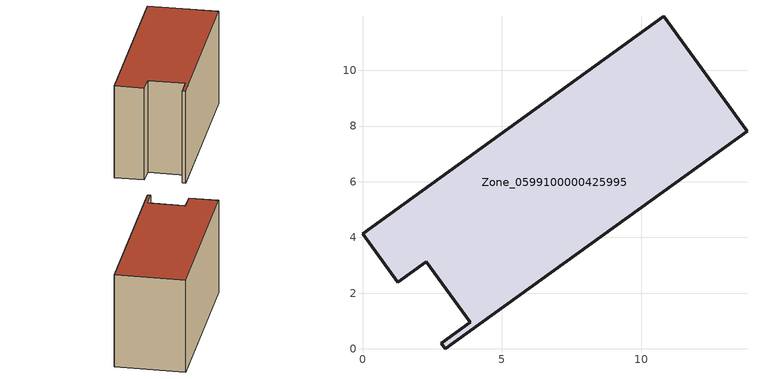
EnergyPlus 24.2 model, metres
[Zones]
Zone_0599100000425995
 floor ground (C_G): 10.82,11.95 13.8,7.82 2.98,0 2.83,0.2 3.87,0.95 2.29,3.13 1.26,2.38 0,4.13 z0
 wall outside (C_F): 13.8,7.82 10.82,11.95 0,4.13 1.26,2.38 2.29,3.13 3.87,0.95 2.83,0.2 2.98,0 13.8,7.82 z0:7.12
 roof outside (C_R): 2.98,0 13.8,7.82 10.82,11.95 0,4.13 1.26,2.38 2.29,3.13 3.87,0.95 2.83,0.2 z7.12
[BUILDING]
Pand.0599100000425995: North Axis=0; Terrain=City; Loads Convergence Tolerance Value=0.04; Temperature Convergence Tolerance Value=0.4; Solar Distribution=FullExterior; Maximum Number of Warmup Days=25; Minimum Number of Warmup Days=1
[Site:Location]
Rotterdam.The.Hague.AP_ZH_NLD Design_Conditions: Latitude=51.96; Longitude=4.45; Time Zone=1; Elevation=-4.5
[SITE:GROUNDTEMPERATURE:BUILDINGSURFACE]
18, 18, 18, 18, 18, 18, 18, 18, 18, 18, 18, 18
[MATERIAL] Thermal Absorptance=0.9; Solar Absorptance=0.7; Visible Absorptance=0.7
Name | Roughness | Thickness | Conductivity | Density | Specific Heat
G.TI.2006-2014 | MediumSmooth | 0.15 | 0.06 | 540 | 1210
F.TI.2006-2014 | Rough | 0.3 | 0.12 | 1920 | 840
R.TI.2006-2014 | MediumRough | 0.2 | 0.08 | 1500 | 1000
[CONSTRUCTION]
C_G: G.TI.2006-2014
C_F: F.TI.2006-2014
C_R: R.TI.2006-2014
[ZONE]
Zone_0599100000425995: Type=1; Multiplier=1; Ceiling Height=Autocalculate; Volume=Autocalculate; Floor Area=autocalculate; Part of Total Floor Area=Yes
[ZONEINFILTRATION:DESIGNFLOWRATE]
Infil_Zone_0599100000425995: Zone or ZoneList or Space or SpaceList=Zone_0599100000425995; Schedule=AlwaysOn; Design Flow Rate Calculation Method=Flow/Area; Flow Rate per Floor Area=0.0015; Constant Term Coefficient=1; Temperature Term Coefficient=0; Velocity Term Coefficient=0; Velocity Squared Term Coefficient=0
[HVACTEMPLATE:ZONE:IDEALLOADSAIRSYSTEM]
Zone_0599100000425995: Maximum Heating Supply Air Temperature=50; Minimum Cooling Supply Air Temperature=13; Maximum Heating Supply Air Humidity Ratio=0.0156; Minimum Cooling Supply Air Humidity Ratio=0.0077; Heating Limit=NoLimit; Cooling Limit=NoLimit; Dehumidification Control Type=ConstantSensibleHeatRatio; Cooling Sensible Heat Ratio=0.7; Dehumidification Setpoint=60; Humidification Control Type=None; Humidification Setpoint=30; Outdoor Air Method=None; Outdoor Air Flow Rate per Person=0.00944; Outdoor Air Flow Rate per Zone Floor Area=0; Outdoor Air Flow Rate per Zone=0; Demand Controlled Ventilation Type=None; Outdoor Air Economizer Type=NoEconomizer; Heat Recovery Type=None; Sensible Heat Recovery Effectiveness=0.7; Latent Heat Recovery Effectiveness=0.65
[ZONECONTROL:THERMOSTAT]
ThermostatControl_Zone_0599100000425995: Zone or ZoneList=Zone_0599100000425995; Control Type Schedule=DualSetpointControlType; Control 1=Thermostat_Zone_0599100000425995; Temperature Difference Between Cutout And Setpoint=0
[THERMOSTATSETPOINT:DUALSETPOINT]
Thermostat_Zone_0599100000425995: Heating Setpoint Temperature Schedule=HeatingSetpoint_Zone_0599100000425995; Cooling Setpoint Temperature Schedule=CoolingSetpoint_Zone_0599100000425995
[SCHEDULE:COMPACT]
HeatingSetpoint_Zone_0599100000425995: Through: 12/31, For: AllDays, Until: 24:00, 21
CoolingSetpoint_Zone_0599100000425995: Through: 12/31, For: AllDays, Until: 24:00, 24
DualSetpointControlType: Through: 12/31, For: AllDays, Until: 24:00, 4
AlwaysOn: Through: 12/31, For: AllDays, Until: 24:00, 1
